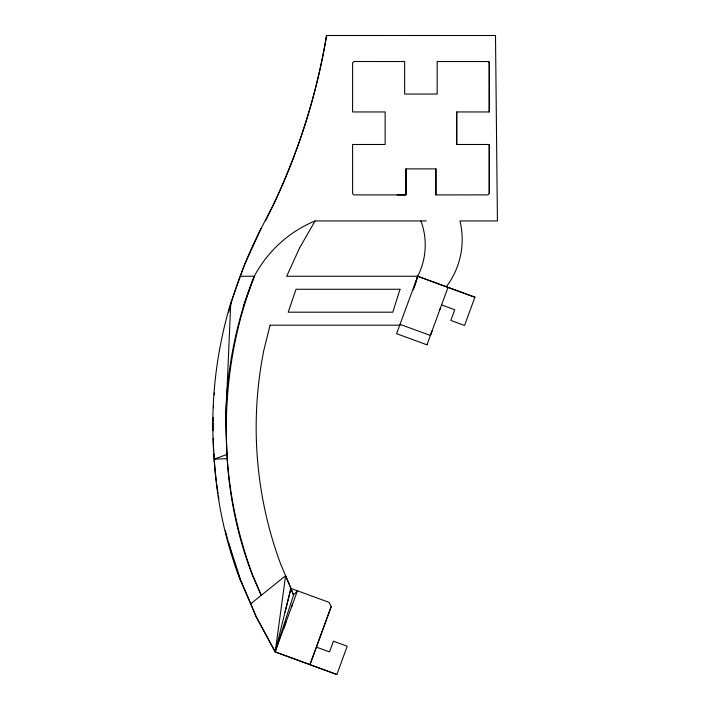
<?xml version="1.0" encoding="UTF-8"?>
<svg xmlns="http://www.w3.org/2000/svg" width="710" height="710" viewBox="0 0 710 710"><rect width="100%" height="100%" fill="white"/><g stroke="black" fill="none" stroke-linecap="round" stroke-linejoin="round"><path stroke-width="1.06" d="M489.243 62.835L489.252 111.958L456.707 111.949L456.707 144.485L489.252 144.485L489.252 193.608L487.93 194.895L435.887 194.913L435.896 168.882L405.951 168.882L405.969 194.913L397.103 194.913M489.252 193.608L489.243 144.485M426.32 220.934L315.071 220.934A121.543 121.543 0 0 0 254.286 276.252C231.611 334.863 222.913 398.461 227.395 461.074A423.089 423.089 0 0 0 252.6 574.985L261.253 595.326L252.325 575.056A457.471 423.089 -14.2 0 1 227.36 461.083L225.62 422.024L230.759 302.984L244.409 265.079L261.085 228.505L272.658 206.29A641.52 641.52 0 0 0 326.582 35.5L495.5 35.509M225.62 422.024C226.215 372.182 235.614 322.509 254.286 276.252L240.512 276.252M489.243 111.958L489.234 61.53L437.183 61.53L437.191 94.066L404.647 94.057L404.647 61.53L353.891 61.521L352.595 62.826L352.595 111.949L385.139 111.958L385.139 144.485L352.595 144.485L352.613 193.617L353.917 194.913L405.951 194.913L405.951 168.882M336.851 674.5L275.107 651.904L297.454 590.809L293.541 595.042L275.196 651.904L255.973 616.511L250.719 603.811L285.597 575.73L275.196 651.904L336.859 674.5L347.199 646.242L333.434 641.219L329.529 651.904L316.385 647.103M331.188 606.668L309.959 664.658L331.188 606.668L329.218 602.426L290.914 588.404L293.541 595.042L290.851 588.43L275.196 651.904L256.132 616.52L240.388 579.529A436.117 436.117 0 0 1 233.324 558.974M270.075 325.198L263.792 350.509A392.976 392.976 0 0 0 280.823 564.494L290.993 588.404L285.038 612.118M290.372 590.56L290.949 588.43L285.597 575.73M230.759 302.984C215.645 353.456 209.769 406.582 214.296 459.113L214.411 462.103M413.371 289.786L417.693 276.243L474.901 297.206L464.553 325.464L450.806 320.432L454.728 309.738L441.584 304.927M414.116 287.701L417.702 276.252A68.95 68.95 0 0 0 420.932 220.934M254.286 276.243L243.228 306.693M283.769 628.235L286.006 622.129M291.393 607.378L292.706 603.802M299.478 248.189L286.68 276.252L417.711 276.252L396.597 333.682L426.994 344.811L448.001 287.373M439.863 309.622L440.457 307.989M426.994 344.811L427.296 343.968M432.204 330.594L430.411 335.484L400.014 324.355M299.469 248.189L315.08 220.934M250.719 603.811L240.104 579.6A467.81 436.117 -14.4 0 1 214.367 462.112L214.296 459.113L227.165 454.347M214.296 459.113L227.315 458.678M270.075 325.198L400.183 325.198M487.947 61.53L489.092 62.835M417.604 276.243L474.892 297.206M228.469 542.289L240.397 579.529M495.5 35.509L497.417 220.934L459.965 220.934A78.499 78.499 0 0 1 446.341 286.725M456.716 111.958L456.716 144.485M435.887 168.882L435.887 194.913M326.582 37.71L326.582 35.5A641.671 641.671 0 0 1 265.416 220.934M232.037 554.812A436.117 436.117 0 0 1 228.7 543.336M228.132 541.242A436.117 436.117 0 0 1 225.425 530.716M218.902 498.784A436.117 436.117 0 0 1 218.378 495.562M218.05 493.415A436.117 436.117 0 0 1 216.674 483.723M216.399 481.566A436.117 436.117 0 0 1 213.808 453.442M213.683 451.267A436.117 436.117 0 0 1 213.169 438.23M213.044 430.615A436.117 436.117 0 0 1 213.062 423.009M213.071 421.926A436.117 436.117 0 0 1 213.151 417.586M213.479 407.806A436.117 436.117 0 0 1 213.586 405.632M214.269 394.778A436.117 436.117 0 0 1 214.438 392.612M228.496 312.435A436.117 436.117 0 0 1 231.176 303.028M231.487 301.99A436.117 436.117 0 0 1 261.094 228.496M399.996 289.263L392.825 312.187L288.233 312.187L296.008 289.263L399.996 289.263"/></g></svg>
